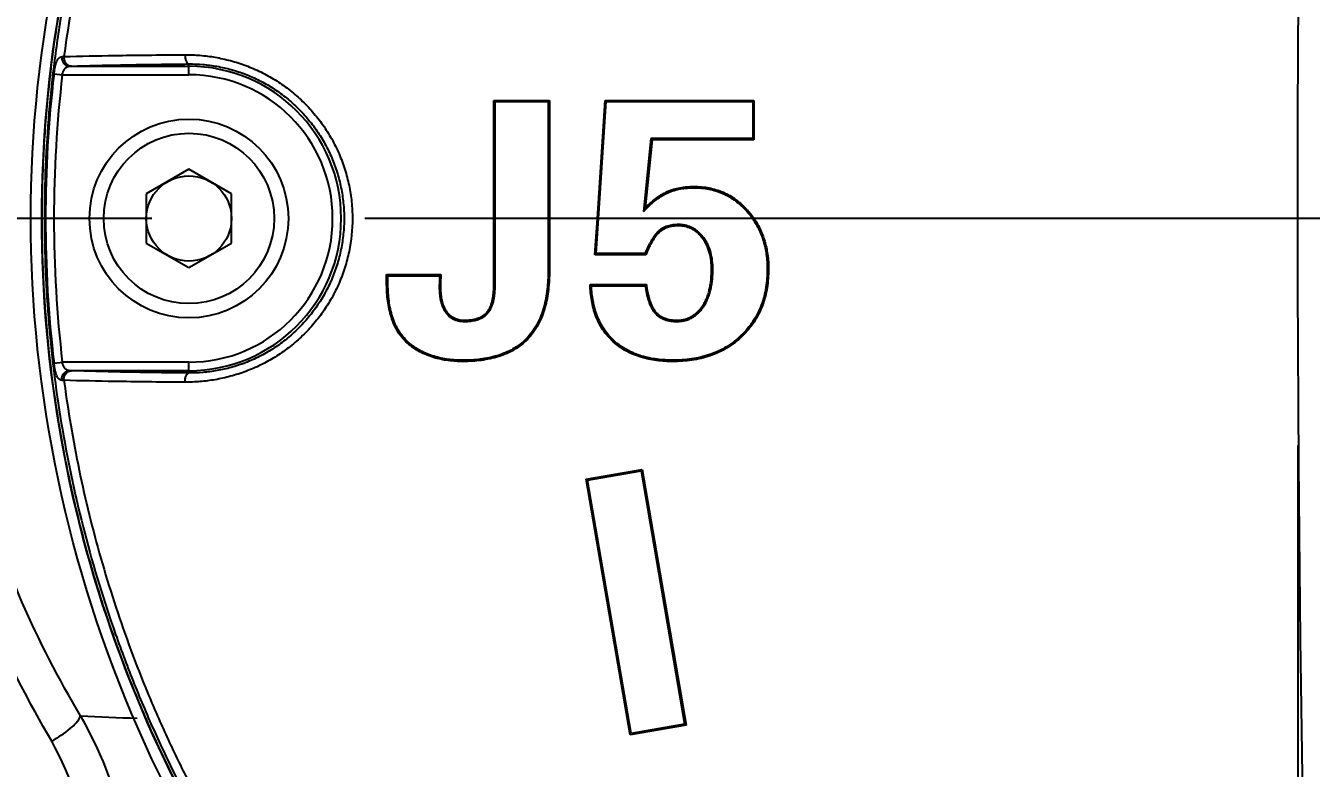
# Model space of a CAD drawing. Header units: millimetres. Extents: x 5828 to 6704, y 123 to 421.
# Drawn here: x 6496.742 to 6499.005, y 335.887 to 337.195 of the extents above; entities that cross this region are included whole.
import ezdxf

# ---------------------------------------------------------------- set-up
doc = ezdxf.new("R2010")
doc.units = ezdxf.units.MM
doc.linetypes.add('CENTER', pattern=[0.6, 0.375, -0.075, 0.075, -0.075])
for name, color, linetype in [('中心线', 7, 'Continuous'), ('外形图', 7, 'Continuous'), ('尺寸标注', 7, 'Continuous'), ('运动范围', 7, 'Continuous')]:
    doc.layers.add(name, color=color, linetype=linetype)
doc.styles.add('微软雅黑', font='msyh.ttc', dxfattribs={"height": 1.5})
doc.dimstyles.new('尺寸标注_1_20比例', dxfattribs={"dimtxt": 1.5, "dimasz": 1.25, "dimexe": 0.5, "dimexo": 0.4, "dimgap": 0.5, "dimtad": 1, "dimdec": 1, "dimlfac": 20, "dimdsep": 46, "dimtxsty": '微软雅黑', "dimcen": 0.09, "dimadec": 0, "dimazin": 0, "dimtp": 0.01, "dimtm": 0.01, "dimtfac": 1, "dimtdec": 1, "dimtofl": 0, "dimtmove": 0, "dimatfit": 3, "dimfxl": 1, "dimtolj": 1, "dimarcsym": 0})

# ---------------------------------------------------------------- blocks, each defined once
blk = doc.blocks.new('*D1139')
at = {"layer": 'Defpoints', "color": 0}
for p in [(6498.9812, 336.8553), (6559.0462, 312.8006), (6498.9812, 278.1994)]:
    blk.add_point(p, dxfattribs=at)
at = {"layer": '尺寸标注', "color": 0, "lineweight": -2}
for p, q in [((6498.9812, 336.4553), (6498.9812, 277.6994)), ((6559.0462, 312.4006), (6559.0462, 277.6994)), ((6557.7962, 278.1994), (6500.2312, 278.1994))]:
    blk.add_line(p, q, dxfattribs=at)
at = {"layer": '尺寸标注', "color": 0}
for points in [[(6500.2312, 278.4078), (6500.2312, 277.9911), (6498.9812, 278.1994)], [(6557.7962, 277.9911), (6557.7962, 278.4078), (6559.0462, 278.1994)]]:
    blk.add_solid(points, dxfattribs=at)
at = {"layer": '尺寸标注', "color": 0, "insert": (6529.0137, 279.471), "char_height": 1.5, "attachment_point": 5, "style": '微软雅黑'}
blk.add_mtext('\\A1;\\A1;{\\fAlibaba PuHuiTi 3.0 55 Regular|b0|i0|c134|p18;1201.2}', dxfattribs=at)
blk = doc.blocks.new('*D1144')
at = {"layer": 'Defpoints', "color": 0}
for p in [(6557.7962, 395.6702), (6487.6476, 286.2413), (6537.9972, 286.2413)]:
    blk.add_point(p, dxfattribs=at)
at = {"layer": '尺寸标注', "color": 0, "lineweight": -2}
for p, q in [((6557.3962, 395.6702), (6487.1476, 395.6702)), ((6487.6476, 394.4202), (6487.6476, 287.4913)), ((6537.5972, 286.2413), (6487.1476, 286.2413))]:
    blk.add_line(p, q, dxfattribs=at)
at = {"layer": '尺寸标注', "color": 0}
for points in [[(6487.856, 394.4202), (6487.4393, 394.4202), (6487.6476, 395.6702)], [(6487.4393, 287.4913), (6487.856, 287.4913), (6487.6476, 286.2413)]]:
    blk.add_solid(points, dxfattribs=at)
at = {"layer": '尺寸标注', "color": 0, "insert": (6486.376, 340.9558), "char_height": 1.5, "attachment_point": 5, "rotation": 90, "style": '微软雅黑'}
blk.add_mtext('\\A1;\\A1;{\\fAlibaba PuHuiTi 3.0 55 Regular|b0|i0|c134|p18;2188.6}', dxfattribs=at)

msp = doc.modelspace()

# ---------------------------------------------------------------- linework, layer by layer
at = {"layer": '中心线', "linetype": 'CENTER', "ltscale": 5}
msp.add_line((6505.2137, 336.8553), (6492.2369, 336.8553), dxfattribs=at)
at = {"layer": '外形图', "linetype": 'ByBlock'}
for p, q in [((6496.819, 337.1233), (6497.0291, 337.1233)), ((6497.0291, 337.1083), (6497.0291, 337.1273)), ((6496.7916, 337.11), (6496.8063, 337.1083)), ((6496.8063, 337.1083), (6497.0291, 337.1083)), ((6497.5658, 337.0632), (6497.568, 337.061)), ((6497.5658, 337.0632), (6497.6636, 337.0632)), ((6497.5658, 336.8553), (6497.5658, 337.0632)), ((6497.568, 337.061), (6497.6614, 337.061)), ((6497.568, 336.8553), (6497.568, 337.061)), ((6497.6636, 337.0632), (6497.6614, 337.061)), ((6497.6614, 337.061), (6497.6614, 336.8553)), ((6497.6636, 337.0632), (6497.6636, 336.8553)), ((6497.748, 336.8553), (6497.7616, 337.0632)), ((6497.7502, 336.8553), (6497.7637, 337.061)), ((6497.7616, 337.0632), (6497.7637, 337.061)), ((6497.7616, 337.0632), (6498.0236, 337.0632)), ((6497.7637, 337.061), (6498.0214, 337.061)), ((6498.0236, 337.0632), (6498.0214, 337.061)), ((6498.0214, 337.061), (6498.0214, 336.9958)), ((6498.0236, 337.0632), (6498.0236, 336.9936)), ((6497.8424, 336.9958), (6497.8293, 336.8675)), ((6497.8444, 336.9936), (6497.8321, 336.8736)), ((6497.8444, 336.9936), (6497.8424, 336.9958)), ((6498.0214, 336.9958), (6497.8424, 336.9958)), ((6498.0236, 336.9936), (6497.8444, 336.9936)), ((6498.0236, 336.9936), (6498.0214, 336.9958)), ((6497.0291, 336.9419), (6496.9541, 336.8986)), ((6497.1041, 336.8986), (6497.0291, 336.9419)), ((6496.9541, 336.8986), (6496.9541, 336.812)), ((6497.1041, 336.812), (6497.1041, 336.8986)), ((6497.871, 336.9025), (6497.8719, 336.9005)), ((6497.9183, 336.9115), (6497.9183, 336.9094)), ((6497.5658, 336.737), (6497.5658, 336.8553)), ((6497.568, 336.737), (6497.568, 336.8553)), ((6497.6614, 336.8553), (6497.6614, 336.7627)), ((6497.6636, 336.8553), (6497.6636, 336.7627)), ((6497.7438, 336.7915), (6497.748, 336.8553)), ((6497.7461, 336.7937), (6497.7502, 336.8553)), ((6498.0119, 336.8701), (6498.0103, 336.8686)), ((6497.856, 336.8301), (6497.8544, 336.8316)), ((6497.8907, 336.8423), (6497.8907, 336.8445)), ((6496.9541, 336.812), (6497.0291, 336.7687)), ((6497.0291, 336.7687), (6497.1041, 336.812)), ((6497.9326, 336.8212), (6497.9343, 336.8225)), ((6497.7438, 336.7915), (6497.7461, 336.7937)), ((6497.8334, 336.7915), (6497.7438, 336.7915)), ((6497.8319, 336.7937), (6497.7461, 336.7937)), ((6497.6636, 336.7627), (6497.6614, 336.7627)), ((6497.949, 336.7658), (6497.9512, 336.7658)), ((6498.0493, 336.7658), (6498.0471, 336.7658)), ((6497.3771, 336.7564), (6497.4727, 336.7564)), ((6497.3771, 336.7423), (6497.3771, 336.7564)), ((6497.3771, 336.7564), (6497.3793, 336.7542)), ((6497.3771, 336.7423), (6497.3793, 336.7423)), ((6497.3793, 336.7423), (6497.3793, 336.7542)), ((6497.3793, 336.7542), (6497.4704, 336.7542)), ((6497.4704, 336.7542), (6497.4699, 336.7405)), ((6497.4721, 336.7404), (6497.4699, 336.7405)), ((6497.4727, 336.7564), (6497.4704, 336.7542)), ((6497.4727, 336.7564), (6497.4721, 336.7404)), ((6497.7353, 336.7389), (6497.8343, 336.7389)), ((6497.5658, 336.737), (6497.568, 336.737)), ((6497.7376, 336.7367), (6497.8324, 336.7367)), ((6497.9323, 336.7001), (6497.9341, 336.6988)), ((6497.5144, 336.6762), (6497.5144, 336.674)), ((6497.5538, 336.6904), (6497.5554, 336.689)), ((6497.8503, 336.6912), (6497.8486, 336.6899)), ((6497.8882, 336.6762), (6497.8882, 336.674)), ((6498.0029, 336.648), (6498.0014, 336.6496)), ((6497.4138, 336.6358), (6497.4152, 336.6374)), ((6497.6248, 336.6423), (6497.6232, 336.6438)), ((6497.7761, 336.6383), (6497.7775, 336.6399)), ((6496.7916, 336.6005), (6496.8063, 336.6023)), ((6497.0291, 336.6023), (6496.8063, 336.6023)), ((6497.0291, 336.5833), (6497.0291, 336.6023)), ((6497.5119, 336.6035), (6497.5119, 336.6057)), ((6497.881, 336.6035), (6497.881, 336.6057)), ((6497.0291, 336.5873), (6496.819, 336.5873)), ((6497.7283, 336.3963), (6497.8269, 336.4132)), ((6497.7308, 336.3945), (6497.8251, 336.4107)), ((6497.8269, 336.4132), (6497.8251, 336.4107)), ((6497.8251, 336.4107), (6497.9015, 335.965)), ((6497.8269, 336.4132), (6497.9041, 335.9632)), ((6497.8055, 335.9463), (6497.7283, 336.3963)), ((6497.7283, 336.3963), (6497.7308, 336.3945)), ((6497.8073, 335.9488), (6497.7308, 336.3945)), ((6497.9041, 335.9632), (6497.8055, 335.9463)), ((6497.8055, 335.9463), (6497.8073, 335.9488)), ((6497.9015, 335.965), (6497.8073, 335.9488)), ((6497.9041, 335.9632), (6497.9015, 335.965))]:
    msp.add_line(p, q, dxfattribs=at)
for radius in [0.175, 0.15, 0.075]:
    msp.add_circle((6497.0291, 336.8553), radius, dxfattribs=at)
for centre, radius, start, end in [((6496.8218, 336.425), 0.7152, 91.0192, 91.3149), ((6496.8417, 336.5387), 0.5851, 91.9011, 92.225), ((6497.0291, 336.8553), 0.268, 270, 90), ((6498.9643, 336.855), 2.1876, 173.3062, 179.9929), ((6498.9652, 336.855), 2.1738, 173.3085, 179.9924), ((6497.0291, 336.8553), 0.253, 270, 90), ((6498.272, 336.668), 0.4855, 154.9422, 155.7417), ((6498.9644, 336.8555), 2.1877, 180.0072, 186.6936), ((6498.9653, 336.8556), 2.1739, 180.0077, 186.6913), ((6497.9061, 336.7744), 0.1405, 35.1442, 42.1227), ((6497.906, 336.7743), 0.1429, 34.5294, 42.1155), ((6498.5252, 337.2631), 0.8373, 214.0994, 214.2807), ((6498.1702, 337.1862), 0.6239, 225.8062, 226.0957), ((6498.3022, 336.3222), 0.6265, 138.3132, 138.5811), ((6496.8431, 337.2092), 0.6224, 267.7848, 268.0892), ((6496.8229, 337.3376), 0.7673, 268.6952, 268.9708), ((6496.9703, 337.9829), 2.0075, 266.2368, 269.0723)]:
    msp.add_arc(centre, radius, start, end, dxfattribs=at)
for points, knots in [([(6501.116, 334.513), (6500.8541, 334.5265), (6500.3304, 334.5553), (6499.6759, 334.5937), (6499.1526, 334.6304), (6498.7597, 334.6498), (6498.3703, 334.7181), (6497.8801, 334.9084), (6497.3409, 335.3031), (6496.9025, 335.9729), (6496.7248, 336.7539), (6496.8317, 337.5478), (6497.2089, 338.2549), (6497.809, 338.7837), (6498.4341, 339.0271), (6498.9573, 339.0704), (6499.3498, 339.0933), (6499.7424, 339.1203), (6500.1717, 339.1458), (6500.4702, 339.1628), (6500.6378, 339.172)], [0.2814625, 0.2814625, 0.2814625, 0.2814625, 0.3127361, 0.3440098, 0.3596457, 0.375288, 0.3909088, 0.4065401, 0.4376789, 0.4688356, 0.5000093, 0.531187, 0.5623615, 0.5935322, 0.6247079, 0.6403423, 0.655997, 0.6716257, 0.6872624, 0.7072791, 0.7072791, 0.7072791, 0.7072791]), ([(6500.6378, 339.1721), (6500.5723, 339.1684), (6500.4354, 339.1608), (6500.2271, 339.1488), (6500.0131, 339.1362), (6499.8348, 339.1253), (6499.6921, 339.1164), (6499.5852, 339.1097), (6499.4782, 339.1029), (6499.3712, 339.0959), (6499.2643, 339.0889), (6499.1751, 339.083), (6499.1038, 339.0782), (6499.0504, 339.0746), (6499.0058, 339.0715), (6498.9702, 339.069), (6498.9434, 339.0672), (6498.9167, 339.0654), (6498.8899, 339.0636), (6498.8632, 339.0618), (6498.8276, 339.0592), (6498.783, 339.0557), (6498.7386, 339.0513), (6498.7031, 339.0472), (6498.6677, 339.0425), (6498.6235, 339.0358), (6498.5707, 339.0265), (6498.5007, 339.0124), (6498.4137, 338.9917), (6498.3108, 338.9618), (6498.2094, 338.9269), (6498.1098, 338.8871), (6498.0123, 338.8425), (6497.917, 338.7933), (6497.8243, 338.7395), (6497.7342, 338.6813), (6497.6471, 338.6187), (6497.5631, 338.552), (6497.4825, 338.4813), (6497.4054, 338.4068), (6497.332, 338.3287), (6497.2625, 338.247), (6497.197, 338.1621), (6497.1357, 338.0742), (6497.0787, 337.9833), (6497.0262, 337.8898), (6496.9783, 337.7939), (6496.9352, 337.6957), (6496.8968, 337.5955), (6496.8635, 337.4936), (6496.835, 337.3903), (6496.8038, 337.2508), (6496.7827, 337.1092), (6496.772, 336.9666), (6496.7682, 336.8237), (6496.7766, 336.645), (6496.8023, 336.468), (6496.833, 336.3284), (6496.8611, 336.2249), (6496.8941, 336.1228), (6496.932, 336.0226), (6496.9748, 335.9242), (6497.0223, 335.8281), (6497.0745, 335.7344), (6497.1311, 335.6433), (6497.1921, 335.5551), (6497.2572, 335.47), (6497.3265, 335.3881), (6497.3996, 335.3096), (6497.4764, 335.2348), (6497.5568, 335.1639), (6497.6405, 335.0969), (6497.7274, 335.034), (6497.8172, 334.9754), (6497.9097, 334.9213), (6498.0048, 334.8717), (6498.1022, 334.8267), (6498.2016, 334.7866), (6498.3028, 334.7513), (6498.4057, 334.721), (6498.5099, 334.6957), (6498.6152, 334.6755), (6498.7037, 334.6628), (6498.7748, 334.6556), (6498.8193, 334.6519), (6498.8549, 334.6493), (6498.8816, 334.6475), (6498.9084, 334.6457), (6498.944, 334.6433), (6498.9886, 334.6402), (6499.0421, 334.6366), (6499.0955, 334.6329), (6499.1668, 334.6281), (6499.256, 334.6222), (6499.3629, 334.6152), (6499.4699, 334.6082), (6499.5769, 334.6014), (6499.6838, 334.5946), (6499.8265, 334.5857), (6500.0048, 334.5749), (6500.2188, 334.5622), (6500.4328, 334.5499), (6500.6469, 334.5379), (6500.861, 334.5263), (6501.0173, 334.5181), (6501.1024, 334.5137), (6501.116, 334.513)], [0.3131395, 0.3131395, 0.3131395, 0.3131395, 0.3203178, 0.3281304, 0.335943, 0.3437556, 0.347662, 0.3515683, 0.3554746, 0.3593809, 0.3632872, 0.3671935, 0.3691467, 0.3710998, 0.373053, 0.3740296, 0.3750062, 0.3759827, 0.3769593, 0.3779359, 0.3789125, 0.3808656, 0.3828188, 0.3837953, 0.3847719, 0.3867251, 0.3886782, 0.3906314, 0.3945374, 0.3984434, 0.4023495, 0.4062556, 0.4101617, 0.4140679, 0.4179741, 0.4218803, 0.4257865, 0.4296926, 0.4335988, 0.437505, 0.4414112, 0.4453173, 0.4492235, 0.4531297, 0.4570359, 0.4609421, 0.4648482, 0.4687544, 0.4726606, 0.4765668, 0.4804729, 0.4843791, 0.4921892, 0.4960954, 0.5000015, 0.5078116, 0.5156216, 0.5195278, 0.523434, 0.5273402, 0.5312463, 0.5351525, 0.5390587, 0.5429649, 0.546871, 0.5507772, 0.5546834, 0.5585896, 0.5624958, 0.5664019, 0.5703081, 0.5742143, 0.5781205, 0.5820266, 0.5859328, 0.589839, 0.5937451, 0.5976512, 0.6015573, 0.6054633, 0.6093693, 0.6132753, 0.6171812, 0.6191344, 0.6210875, 0.6220641, 0.6230407, 0.6240173, 0.6249939, 0.626947, 0.6289002, 0.6308533, 0.6328065, 0.6367128, 0.6406191, 0.6445254, 0.6484317, 0.6523381, 0.6562444, 0.664057, 0.6718696, 0.6796823, 0.6874949, 0.6953075, 0.7031201, 0.7046145, 0.7046145, 0.7046145, 0.7046145]), ([(6496.7507, 336.8553), (6496.7507, 337.1615), (6496.8807, 337.7816), (6497.4316, 338.5476), (6498.1124, 338.9497), (6498.7137, 339.0822), (6499.02, 339.0917), (6499.1716, 339.0996)], [0, 0, 0, 0, 0.250163, 0.50027, 0.750286, 0.875949, 1, 1, 1, 1]), ([(6497.3275, 338.2933), (6497.3101, 338.273), (6497.2761, 338.2318), (6497.2272, 338.1683), (6497.1805, 338.1031), (6497.1215, 338.0141), (6497.0672, 337.922), (6497.018, 337.8271), (6496.9837, 337.7547), (6496.952, 337.681), (6496.9135, 337.5814), (6496.8722, 337.4543), (6496.8403, 337.3245), (6496.8206, 337.2195), (6496.8126, 337.1666), (6496.8091, 337.1402)], [0, 0, 0, 0, 0.062503, 0.125007, 0.187511, 0.250015, 0.375003, 0.437507, 0.500011, 0.562515, 0.625019, 0.750005, 0.874992, 0.937496, 1, 1, 1, 1]), ([(6497.2619, 338.2374), (6497.2228, 338.1888), (6497.1673, 338.1135), (6497.0998, 338.0087), (6497.0527, 337.928), (6497.009, 337.8455), (6496.9688, 337.7613), (6496.9323, 337.6754), (6496.8885, 337.5589), (6496.8431, 337.4099), (6496.8104, 337.2576), (6496.792, 337.1345), (6496.7788, 337.0108), (6496.7748, 336.9175), (6496.7748, 336.8553)], [0, 0, 0, 0, 0.125213, 0.187763, 0.250267, 0.312745, 0.375218, 0.437704, 0.500206, 0.62519, 0.750155, 0.812633, 0.875097, 1, 1, 1, 1]), ([(6496.5313, 336.8553), (6496.5314, 337.0186), (6496.5765, 337.3416), (6496.7073, 337.6393), (6496.7875, 337.7752)], [0, 0, 0, 0, 0.508583, 1, 1, 1, 1]), ([(6496.5935, 336.8553), (6496.5938, 337.0108), (6496.6374, 337.318), (6496.7612, 337.6019), (6496.8385, 337.7308)], [0, 0, 0, 0, 0.508492, 1, 1, 1, 1]), ([(6496.7916, 337.11), (6496.7918, 337.1121), (6496.7924, 337.1162), (6496.7935, 337.1221), (6496.7948, 337.1274), (6496.7962, 337.1312), (6496.7974, 337.1339), (6496.7984, 337.1355), (6496.7994, 337.1369), (6496.8005, 337.138), (6496.8016, 337.1389), (6496.8028, 337.1396), (6496.8041, 337.14), (6496.805, 337.1401), (6496.8054, 337.1401)], [0, 0, 0, 0, 0.180971, 0.35273, 0.507837, 0.642037, 0.700901, 0.754425, 0.80297, 0.84718, 0.887886, 0.92613, 0.963104, 1, 1, 1, 1]), ([(6496.8054, 337.1401), (6496.8052, 337.138), (6496.8056, 337.1338), (6496.808, 337.129), (6496.8108, 337.1262), (6496.8133, 337.1245), (6496.8161, 337.1235), (6496.818, 337.1233), (6496.819, 337.1233)], [0, 0, 0, 0, 0.259061, 0.513596, 0.638237, 0.760531, 0.880866, 1, 1, 1, 1]), ([(6496.8063, 337.1083), (6496.8065, 337.1094), (6496.8069, 337.111), (6496.8077, 337.113), (6496.8084, 337.1149), (6496.8095, 337.1171), (6496.811, 337.1194), (6496.8127, 337.1211), (6496.8147, 337.1224), (6496.8168, 337.1231), (6496.8183, 337.1233), (6496.819, 337.1233)], [0, 0, 0, 0, 0.156481, 0.232723, 0.306725, 0.446088, 0.572589, 0.687216, 0.793528, 0.896378, 1, 1, 1, 1]), ([(6496.8091, 337.1402), (6496.809, 337.1391), (6496.809, 337.137), (6496.8096, 337.1339), (6496.8107, 337.131), (6496.8123, 337.1284), (6496.8144, 337.1263), (6496.8168, 337.1247), (6496.8195, 337.1236), (6496.8214, 337.1234), (6496.8223, 337.1234)], [0, 0, 0, 0, 0.131527, 0.262682, 0.392297, 0.519435, 0.643548, 0.764592, 0.883075, 1, 1, 1, 1]), ([(6496.8091, 337.1402), (6496.8387, 337.1411), (6496.8875, 337.1422), (6496.9585, 337.1431), (6497, 337.1434), (6497.0222, 337.1435)], [0, 0, 0, 0, 0.416306, 0.687414, 1, 1, 1, 1]), ([(6496.8223, 337.1234), (6496.851, 337.1244), (6496.8984, 337.1255), (6496.9673, 337.1266), (6497.0076, 337.1271), (6497.0291, 337.1273)], [0, 0, 0, 0, 0.416177, 0.6872, 1, 1, 1, 1]), ([(6497.0222, 337.1435), (6497.031, 337.1436), (6497.0488, 337.1429), (6497.0756, 337.1395), (6497.1026, 337.1335), (6497.1295, 337.1249), (6497.1557, 337.1136), (6497.1809, 337.0997), (6497.2048, 337.0832), (6497.227, 337.0643), (6497.2472, 337.0433), (6497.2652, 337.0203), (6497.2808, 336.9955), (6497.2938, 336.9693), (6497.304, 336.9418), (6497.3114, 336.9135), (6497.3159, 336.8845), (6497.3169, 336.865), (6497.3169, 336.8553)], [0, 0, 0, 0, 0.057439, 0.116465, 0.17684, 0.238293, 0.300556, 0.363391, 0.426605, 0.490059, 0.553657, 0.617342, 0.681076, 0.744839, 0.808619, 0.872408, 0.936203, 1, 1, 1, 1]), ([(6497.0222, 337.1435), (6497.0222, 337.1425), (6497.0222, 337.1405), (6497.0225, 337.1375), (6497.0231, 337.1347), (6497.024, 337.1323), (6497.025, 337.1302), (6497.0262, 337.1286), (6497.0274, 337.1277), (6497.0284, 337.1274), (6497.0289, 337.1273), (6497.0291, 337.1273)], [0, 0, 0, 0, 0.161664, 0.320323, 0.470881, 0.608841, 0.730794, 0.835079, 0.922854, 0.962256, 1, 1, 1, 1]), ([(6497.0291, 337.1273), (6497.0373, 337.1274), (6497.0538, 337.1268), (6497.0787, 337.1235), (6497.1039, 337.1178), (6497.1288, 337.1096), (6497.1532, 337.0987), (6497.1766, 337.0854), (6497.1988, 337.0697), (6497.2193, 337.0518), (6497.238, 337.0318), (6497.2546, 337.0101), (6497.269, 336.9868), (6497.281, 336.9621), (6497.2904, 336.9364), (6497.2972, 336.9098), (6497.3013, 336.8827), (6497.3023, 336.8644), (6497.3023, 336.8553)], [0, 0, 0, 0, 0.05695, 0.115637, 0.175808, 0.237169, 0.299422, 0.362301, 0.42559, 0.489138, 0.552842, 0.616637, 0.680486, 0.744366, 0.808263, 0.872171, 0.936084, 1, 1, 1, 1]), ([(6497.8293, 336.8675), (6497.8354, 336.8741), (6497.8484, 336.8867), (6497.8637, 336.8968), (6497.8719, 336.9005)], [0, 0, 0, 0, 0.500389, 1, 1, 1, 1]), ([(6497.8321, 336.8736), (6497.835, 336.8766), (6497.8409, 336.8823), (6497.8503, 336.8901), (6497.8602, 336.897), (6497.8673, 336.9008), (6497.871, 336.9025)], [0, 0, 0, 0, 0.25405, 0.50395, 0.752102, 1, 1, 1, 1]), ([(6497.871, 336.9025), (6497.8746, 336.9042), (6497.8821, 336.907), (6497.8939, 336.9097), (6497.906, 336.9113), (6497.9142, 336.9115), (6497.9183, 336.9115)], [0, 0, 0, 0, 0.246704, 0.49396, 0.744005, 1, 1, 1, 1]), ([(6497.8719, 336.9005), (6497.8755, 336.9022), (6497.883, 336.9049), (6497.8946, 336.9076), (6497.9064, 336.9091), (6497.9144, 336.9094), (6497.9183, 336.9094)], [0, 0, 0, 0, 0.249934, 0.499921, 0.749946, 1, 1, 1, 1]), ([(6497.9183, 336.9115), (6497.9271, 336.9115), (6497.9403, 336.9104), (6497.9573, 336.9062), (6497.9695, 336.9016), (6497.9812, 336.8957), (6497.996, 336.8859), (6498.0059, 336.8768), (6498.0119, 336.8701)], [0, 0, 0, 0, 0.250545, 0.373486, 0.496752, 0.620367, 0.744424, 1, 1, 1, 1]), ([(6497.9183, 336.9094), (6497.927, 336.9094), (6497.94, 336.9082), (6497.9568, 336.904), (6497.969, 336.8995), (6497.9805, 336.8935), (6497.9949, 336.8839), (6498.0045, 336.875), (6498.0103, 336.8686)], [0, 0, 0, 0, 0.249872, 0.374941, 0.500006, 0.62507, 0.750139, 1, 1, 1, 1]), ([(6496.7875, 335.9353), (6496.7073, 336.0713), (6496.5765, 336.3689), (6496.5314, 336.6919), (6496.5313, 336.8553)], [0, 0, 0, 0, 0.491417, 1, 1, 1, 1]), ([(6496.8385, 335.9798), (6496.7612, 336.1087), (6496.6374, 336.3925), (6496.5938, 336.6998), (6496.5935, 336.8553)], [0, 0, 0, 0, 0.491508, 1, 1, 1, 1]), ([(6499.1716, 334.6109), (6499.02, 334.6189), (6498.7137, 334.6284), (6498.1124, 334.7608), (6497.4317, 335.1629), (6496.8807, 335.9289), (6496.7507, 336.549), (6496.7507, 336.8553)], [0, 0, 0, 0, 0.124038, 0.249693, 0.499705, 0.749819, 1, 1, 1, 1]), ([(6496.7748, 336.8553), (6496.7748, 336.7931), (6496.7801, 336.6687), (6496.8038, 336.4834), (6496.8431, 336.3007), (6496.8885, 336.1517), (6496.9323, 336.0352), (6496.9688, 335.9493), (6497.009, 335.865), (6497.0527, 335.7825), (6497.0998, 335.7019), (6497.1673, 335.5971), (6497.2228, 335.5217), (6497.2619, 335.4732)], [0, 0, 0, 0, 0.124906, 0.249824, 0.374792, 0.499779, 0.562283, 0.624771, 0.687246, 0.749725, 0.812232, 0.874783, 1, 1, 1, 1]), ([(6497.3169, 336.8553), (6497.3169, 336.8358), (6497.3139, 336.8065), (6497.304, 336.7687), (6497.2938, 336.7413), (6497.2808, 336.715), (6497.2652, 336.6903), (6497.2472, 336.6672), (6497.227, 336.6462), (6497.2048, 336.6273), (6497.1809, 336.6109), (6497.1557, 336.597), (6497.1295, 336.5857), (6497.1026, 336.577), (6497.0756, 336.5711), (6497.0488, 336.5676), (6497.031, 336.567), (6497.0222, 336.567)], [0, 0, 0, 0, 0.127448, 0.191248, 0.255039, 0.318813, 0.382557, 0.446252, 0.509861, 0.573325, 0.63655, 0.699395, 0.761669, 0.823132, 0.883516, 0.942552, 1, 1, 1, 1]), ([(6497.3023, 336.8553), (6497.3023, 336.8461), (6497.3013, 336.8279), (6497.2972, 336.8008), (6497.2904, 336.7742), (6497.281, 336.7484), (6497.269, 336.7238), (6497.2546, 336.7005), (6497.238, 336.6787), (6497.2193, 336.6588), (6497.1988, 336.6409), (6497.1766, 336.6251), (6497.1532, 336.6118), (6497.1288, 336.601), (6497.1039, 336.5927), (6497.0787, 336.587), (6497.0538, 336.5838), (6497.0373, 336.5832), (6497.0291, 336.5833)], [0, 0, 0, 0, 0.063916, 0.127829, 0.191737, 0.255634, 0.319514, 0.383363, 0.447158, 0.510862, 0.574409, 0.637699, 0.700577, 0.762831, 0.824192, 0.884363, 0.94305, 1, 1, 1, 1]), ([(6498.0237, 336.8553), (6498.0236, 336.8552), (6498.0234, 336.8551), (6498.0232, 336.8549), (6498.023, 336.8548), (6498.0228, 336.8546), (6498.0227, 336.8545), (6498.0226, 336.8544), (6498.0225, 336.8543), (6498.0223, 336.8543), (6498.0222, 336.8543), (6498.022, 336.8544), (6498.0217, 336.8546), (6498.0214, 336.8549), (6498.0211, 336.8552), (6498.021, 336.8553)], [0, 0, 0, 0, 0.082146, 0.164325, 0.246097, 0.328034, 0.37186, 0.414982, 0.455821, 0.506458, 0.542202, 0.586134, 0.697554, 0.837136, 1, 1, 1, 1]), ([(6498.021, 336.8553), (6498.0233, 336.852), (6498.0275, 336.8454), (6498.033, 336.8349), (6498.0376, 336.824), (6498.0412, 336.8127), (6498.044, 336.8012), (6498.0465, 336.7856), (6498.0471, 336.7737), (6498.0471, 336.7658)], [0, 0, 0, 0, 0.125009, 0.250016, 0.375026, 0.500038, 0.625054, 0.750073, 1, 1, 1, 1]), ([(6498.0237, 336.8553), (6498.0259, 336.852), (6498.0301, 336.8453), (6498.0355, 336.8348), (6498.0399, 336.8239), (6498.0435, 336.8126), (6498.0462, 336.8011), (6498.0487, 336.7855), (6498.0493, 336.7737), (6498.0493, 336.7658)], [0, 0, 0, 0, 0.125008, 0.250015, 0.375025, 0.500037, 0.625053, 0.750071, 1, 1, 1, 1]), ([(6497.8544, 336.8316), (6497.8518, 336.829), (6497.8483, 336.8247), (6497.8442, 336.8186), (6497.8413, 336.8138), (6497.8387, 336.8089), (6497.8355, 336.8022), (6497.8333, 336.7971), (6497.8319, 336.7937)], [0, 0, 0, 0, 0.24984, 0.374869, 0.499902, 0.624934, 0.749964, 1, 1, 1, 1]), ([(6497.856, 336.8301), (6497.8509, 336.825), (6497.8446, 336.8157), (6497.8379, 336.8024), (6497.8348, 336.7952), (6497.8334, 336.7915)], [0, 0, 0, 0, 0.481724, 0.735292, 1, 1, 1, 1]), ([(6497.8907, 336.8445), (6497.8875, 336.8445), (6497.8808, 336.8441), (6497.8727, 336.8424), (6497.8666, 336.84), (6497.8622, 336.8378), (6497.8581, 336.835), (6497.8556, 336.8328), (6497.8544, 336.8316)], [0, 0, 0, 0, 0.249996, 0.499865, 0.624909, 0.749945, 0.87497, 1, 1, 1, 1]), ([(6497.8907, 336.8423), (6497.8873, 336.8423), (6497.8807, 336.8419), (6497.8727, 336.8401), (6497.867, 336.8378), (6497.863, 336.8357), (6497.8593, 336.8331), (6497.857, 336.8311), (6497.856, 336.8301)], [0, 0, 0, 0, 0.271831, 0.523127, 0.643756, 0.762495, 0.880788, 1, 1, 1, 1]), ([(6497.9343, 336.8225), (6497.933, 336.8242), (6497.9303, 336.8274), (6497.9257, 336.8318), (6497.9207, 336.8357), (6497.9152, 336.8389), (6497.9094, 336.8414), (6497.9033, 336.8432), (6497.8971, 336.8443), (6497.8929, 336.8445), (6497.8907, 336.8445)], [0, 0, 0, 0, 0.125026, 0.250039, 0.375041, 0.500031, 0.625017, 0.750006, 0.874999, 1, 1, 1, 1]), ([(6497.9326, 336.8212), (6497.9313, 336.8228), (6497.9286, 336.826), (6497.9242, 336.8302), (6497.9194, 336.8338), (6497.9144, 336.8369), (6497.9089, 336.8393), (6497.9032, 336.841), (6497.8971, 336.8421), (6497.8929, 336.8423), (6497.8907, 336.8423)], [0, 0, 0, 0, 0.129712, 0.254562, 0.376684, 0.497548, 0.618635, 0.741639, 0.868289, 1, 1, 1, 1]), ([(6497.949, 336.7658), (6497.949, 336.7707), (6497.9485, 336.7805), (6497.9458, 336.795), (6497.9416, 336.8066), (6497.9369, 336.8152), (6497.9341, 336.8192), (6497.9326, 336.8212)], [0, 0, 0, 0, 0.250056, 0.500025, 0.749895, 0.874947, 1, 1, 1, 1]), ([(6497.9512, 336.7658), (6497.9512, 336.7708), (6497.9507, 336.7809), (6497.9479, 336.7957), (6497.9435, 336.8076), (6497.9387, 336.8164), (6497.9358, 336.8205), (6497.9343, 336.8225)], [0, 0, 0, 0, 0.250054, 0.500023, 0.749893, 0.874947, 1, 1, 1, 1]), ([(6497.6614, 336.7627), (6497.6614, 336.752), (6497.6606, 336.736), (6497.6575, 336.7149), (6497.654, 336.6992), (6497.649, 336.684), (6497.6424, 336.6694), (6497.6339, 336.6558), (6497.627, 336.6476), (6497.6232, 336.6438)], [0, 0, 0, 0, 0.249986, 0.375022, 0.50005, 0.625065, 0.750064, 0.875041, 1, 1, 1, 1]), ([(6497.6636, 336.7627), (6497.6636, 336.7519), (6497.6628, 336.7356), (6497.6596, 336.7142), (6497.656, 336.6984), (6497.651, 336.683), (6497.6442, 336.6682), (6497.6356, 336.6544), (6497.6286, 336.6461), (6497.6248, 336.6423)], [0, 0, 0, 0, 0.249985, 0.375022, 0.50005, 0.625064, 0.750063, 0.87504, 1, 1, 1, 1]), ([(6497.9323, 336.7001), (6497.934, 336.7024), (6497.937, 336.7074), (6497.9406, 336.7152), (6497.9435, 336.7233), (6497.9457, 336.7316), (6497.9473, 336.7401), (6497.9487, 336.7515), (6497.949, 336.7601), (6497.949, 336.7658)], [0, 0, 0, 0, 0.124983, 0.249974, 0.374977, 0.499988, 0.625005, 0.750023, 1, 1, 1, 1]), ([(6497.9341, 336.6988), (6497.9358, 336.7012), (6497.9388, 336.7062), (6497.9426, 336.7142), (6497.9455, 336.7225), (6497.9478, 336.731), (6497.9494, 336.7396), (6497.9509, 336.7512), (6497.9512, 336.76), (6497.9512, 336.7658)], [0, 0, 0, 0, 0.124985, 0.249976, 0.374979, 0.499989, 0.625006, 0.750024, 1, 1, 1, 1]), ([(6498.0471, 336.7658), (6498.0471, 336.7605), (6498.0468, 336.7498), (6498.0449, 336.7338), (6498.0416, 336.718), (6498.0367, 336.7027), (6498.0303, 336.688), (6498.0222, 336.6741), (6498.0126, 336.6611), (6498.0053, 336.6533), (6498.0014, 336.6496)], [0, 0, 0, 0, 0.125017, 0.250028, 0.375033, 0.50003, 0.625023, 0.750014, 0.875004, 1, 1, 1, 1]), ([(6498.0493, 336.7658), (6498.0493, 336.7604), (6498.0489, 336.7495), (6498.047, 336.7334), (6498.0437, 336.7174), (6498.0388, 336.7018), (6498.0322, 336.6869), (6498.024, 336.6728), (6498.0142, 336.6597), (6498.0068, 336.6518), (6498.0029, 336.648)], [0, 0, 0, 0, 0.125017, 0.250028, 0.375033, 0.50003, 0.625022, 0.750014, 0.875004, 1, 1, 1, 1]), ([(6497.4138, 336.6358), (6497.4102, 336.639), (6497.4035, 336.646), (6497.3952, 336.658), (6497.3888, 336.6711), (6497.3841, 336.6848), (6497.3807, 336.699), (6497.3778, 336.7181), (6497.3771, 336.7327), (6497.3771, 336.7423)], [0, 0, 0, 0, 0.124956, 0.249928, 0.374924, 0.49994, 0.624971, 0.750011, 1, 1, 1, 1]), ([(6497.4152, 336.6374), (6497.4117, 336.6406), (6497.4051, 336.6475), (6497.397, 336.6593), (6497.3907, 336.6722), (6497.3861, 336.6857), (6497.3828, 336.6997), (6497.38, 336.7185), (6497.3793, 336.7328), (6497.3793, 336.7423)], [0, 0, 0, 0, 0.124955, 0.249927, 0.374923, 0.499939, 0.62497, 0.75001, 1, 1, 1, 1]), ([(6497.4699, 336.7405), (6497.4698, 336.7367), (6497.4697, 336.7291), (6497.4705, 336.7196), (6497.4718, 336.7121), (6497.4735, 336.7048), (6497.4762, 336.6976), (6497.4801, 336.691), (6497.4836, 336.6865), (6497.4877, 336.6825), (6497.4924, 336.6793), (6497.4976, 336.6768), (6497.503, 336.6751), (6497.5087, 336.6742), (6497.5125, 336.674), (6497.5144, 336.674)], [0, 0, 0, 0, 0.125026, 0.250037, 0.312563, 0.375088, 0.499982, 0.562493, 0.624994, 0.687487, 0.749976, 0.812468, 0.87497, 0.937481, 1, 1, 1, 1]), ([(6497.4721, 336.7404), (6497.4719, 336.7368), (6497.4719, 336.7295), (6497.4726, 336.7204), (6497.4738, 336.7131), (6497.4755, 336.706), (6497.4779, 336.6991), (6497.4816, 336.6927), (6497.4849, 336.6883), (6497.4888, 336.6845), (6497.4933, 336.6813), (6497.4982, 336.6789), (6497.5035, 336.6773), (6497.5089, 336.6764), (6497.5126, 336.6762), (6497.5144, 336.6762)], [0, 0, 0, 0, 0.125027, 0.25004, 0.312565, 0.37509, 0.499991, 0.562503, 0.625003, 0.687494, 0.749981, 0.812471, 0.874971, 0.937481, 1, 1, 1, 1]), ([(6497.7761, 336.6383), (6497.7726, 336.6414), (6497.7661, 336.648), (6497.7577, 336.659), (6497.7508, 336.6709), (6497.7452, 336.6835), (6497.7409, 336.6968), (6497.7369, 336.7152), (6497.7356, 336.7294), (6497.7353, 336.7389)], [0, 0, 0, 0, 0.125147, 0.247809, 0.370227, 0.494064, 0.619132, 0.744684, 1, 1, 1, 1]), ([(6497.8343, 336.7389), (6497.8349, 336.7345), (6497.8358, 336.7279), (6497.8377, 336.7194), (6497.8394, 336.7132), (6497.8414, 336.7072), (6497.8438, 336.7015), (6497.8467, 336.6961), (6497.8491, 336.6928), (6497.8503, 336.6912)], [0, 0, 0, 0, 0.261848, 0.389741, 0.515999, 0.640132, 0.761837, 0.881414, 1, 1, 1, 1]), ([(6497.5538, 336.6904), (6497.555, 336.6918), (6497.5573, 336.695), (6497.5599, 336.7002), (6497.5619, 336.7057), (6497.5634, 336.7115), (6497.5645, 336.7176), (6497.5653, 336.7239), (6497.5657, 336.7304), (6497.5658, 336.7348), (6497.5658, 336.737)], [0, 0, 0, 0, 0.117342, 0.235189, 0.354869, 0.476968, 0.602125, 0.730694, 0.863133, 1, 1, 1, 1]), ([(6497.5554, 336.689), (6497.5608, 336.6953), (6497.5647, 336.7057), (6497.5668, 336.7181), (6497.5675, 336.7244), (6497.5679, 336.7307), (6497.568, 336.7349), (6497.568, 336.737)], [0, 0, 0, 0, 0.497538, 0.623149, 0.748765, 0.874384, 1, 1, 1, 1]), ([(6497.7775, 336.6399), (6497.7742, 336.6429), (6497.7679, 336.6493), (6497.7597, 336.66), (6497.7529, 336.6717), (6497.7474, 336.684), (6497.7432, 336.6968), (6497.7393, 336.7143), (6497.7379, 336.7277), (6497.7376, 336.7367)], [0, 0, 0, 0, 0.125004, 0.250006, 0.375011, 0.500023, 0.625045, 0.750077, 1, 1, 1, 1]), ([(6497.8324, 336.7367), (6497.8329, 336.7325), (6497.8339, 336.7263), (6497.8357, 336.7182), (6497.8374, 336.7121), (6497.8394, 336.7062), (6497.8419, 336.7004), (6497.8449, 336.6949), (6497.8473, 336.6915), (6497.8486, 336.6899)], [0, 0, 0, 0, 0.249988, 0.375002, 0.500018, 0.625028, 0.750038, 0.875028, 1, 1, 1, 1]), ([(6497.8882, 336.6762), (6497.8904, 336.6762), (6497.8948, 336.6764), (6497.9012, 336.6775), (6497.9075, 336.6795), (6497.9134, 336.6823), (6497.9189, 336.6858), (6497.9256, 336.6915), (6497.9298, 336.6965), (6497.9323, 336.7001)], [0, 0, 0, 0, 0.125049, 0.250087, 0.375115, 0.500135, 0.625163, 0.750206, 1, 1, 1, 1]), ([(6497.8882, 336.674), (6497.8905, 336.674), (6497.895, 336.6742), (6497.9018, 336.6754), (6497.9083, 336.6774), (6497.9145, 336.6803), (6497.9202, 336.684), (6497.9271, 336.6899), (6497.9315, 336.6951), (6497.9341, 336.6988)], [0, 0, 0, 0, 0.125049, 0.250088, 0.375117, 0.500139, 0.625167, 0.75021, 1, 1, 1, 1]), ([(6497.5144, 336.6762), (6497.5164, 336.6762), (6497.5202, 336.6763), (6497.5259, 336.6768), (6497.5313, 336.6778), (6497.5365, 336.6792), (6497.5414, 336.681), (6497.546, 336.6835), (6497.5502, 336.6866), (6497.5527, 336.6891), (6497.5538, 336.6904)], [0, 0, 0, 0, 0.137121, 0.267629, 0.394535, 0.518363, 0.639452, 0.759001, 0.878724, 1, 1, 1, 1]), ([(6497.5144, 336.674), (6497.5163, 336.674), (6497.52, 336.6741), (6497.5256, 336.6746), (6497.5312, 336.6755), (6497.5367, 336.6769), (6497.542, 336.6789), (6497.547, 336.6815), (6497.5516, 336.6849), (6497.5542, 336.6875), (6497.5554, 336.689)], [0, 0, 0, 0, 0.125034, 0.250069, 0.375097, 0.500113, 0.625113, 0.750091, 0.875049, 1, 1, 1, 1]), ([(6497.8486, 336.6899), (6497.8498, 336.6884), (6497.8523, 336.6857), (6497.8566, 336.6823), (6497.8614, 336.6794), (6497.8665, 336.6773), (6497.8718, 336.6757), (6497.8772, 336.6747), (6497.8827, 336.6741), (6497.8864, 336.674), (6497.8882, 336.674)], [0, 0, 0, 0, 0.124975, 0.249944, 0.374921, 0.499913, 0.62492, 0.74994, 0.87497, 1, 1, 1, 1]), ([(6497.8503, 336.6912), (6497.8514, 336.6899), (6497.8539, 336.6873), (6497.8579, 336.684), (6497.8624, 336.6814), (6497.8671, 336.6794), (6497.8721, 336.6779), (6497.8773, 336.6769), (6497.8827, 336.6763), (6497.8864, 336.6762), (6497.8882, 336.6762)], [0, 0, 0, 0, 0.126234, 0.249271, 0.370252, 0.491129, 0.613506, 0.738181, 0.866032, 1, 1, 1, 1]), ([(6498.0014, 336.6496), (6497.9975, 336.6458), (6497.9892, 336.6386), (6497.9756, 336.6292), (6497.9611, 336.6215), (6497.9458, 336.6154), (6497.93, 336.6108), (6497.9085, 336.6067), (6497.892, 336.6057), (6497.881, 336.6057)], [0, 0, 0, 0, 0.12501, 0.250018, 0.375026, 0.50004, 0.625062, 0.750092, 1, 1, 1, 1]), ([(6498.0029, 336.648), (6497.999, 336.6441), (6497.9906, 336.6368), (6497.9768, 336.6274), (6497.9621, 336.6195), (6497.9466, 336.6133), (6497.9306, 336.6087), (6497.9088, 336.6046), (6497.8921, 336.6035), (6497.881, 336.6035)], [0, 0, 0, 0, 0.125011, 0.250018, 0.375027, 0.500041, 0.625063, 0.750093, 1, 1, 1, 1]), ([(6497.5119, 336.6035), (6497.5075, 336.6035), (6497.4987, 336.6037), (6497.4855, 336.605), (6497.4725, 336.6071), (6497.4597, 336.6103), (6497.4472, 336.6148), (6497.4353, 336.6204), (6497.424, 336.6274), (6497.4171, 336.6329), (6497.4138, 336.6358)], [0, 0, 0, 0, 0.125015, 0.250029, 0.375039, 0.500042, 0.625036, 0.750025, 0.875013, 1, 1, 1, 1]), ([(6497.5119, 336.6057), (6497.5075, 336.6057), (6497.4989, 336.6059), (6497.4859, 336.6071), (6497.4731, 336.6092), (6497.4604, 336.6124), (6497.4482, 336.6167), (6497.4364, 336.6223), (6497.4253, 336.6292), (6497.4185, 336.6345), (6497.4152, 336.6374)], [0, 0, 0, 0, 0.125016, 0.250029, 0.375039, 0.500041, 0.625035, 0.750024, 0.875013, 1, 1, 1, 1]), ([(6497.6232, 336.6438), (6497.6197, 336.6402), (6497.6121, 336.6336), (6497.5995, 336.6252), (6497.5859, 336.6185), (6497.5716, 336.6134), (6497.557, 336.6097), (6497.542, 336.6073), (6497.527, 336.6059), (6497.5169, 336.6057), (6497.5119, 336.6057)], [0, 0, 0, 0, 0.12497, 0.249941, 0.374926, 0.499924, 0.624934, 0.749952, 0.874975, 1, 1, 1, 1]), ([(6497.6248, 336.6423), (6497.6213, 336.6388), (6497.614, 336.6323), (6497.6018, 336.624), (6497.5885, 336.6173), (6497.5743, 336.6119), (6497.5593, 336.608), (6497.5438, 336.6053), (6497.528, 336.6038), (6497.5173, 336.6035), (6497.5119, 336.6035)], [0, 0, 0, 0, 0.120003, 0.239306, 0.360103, 0.48403, 0.610485, 0.738269, 0.867596, 1, 1, 1, 1]), ([(6497.881, 336.6035), (6497.8716, 336.6035), (6497.8574, 336.6043), (6497.8388, 336.6074), (6497.8251, 336.6108), (6497.8117, 336.6156), (6497.7989, 336.6217), (6497.7869, 336.6292), (6497.7796, 336.6351), (6497.7761, 336.6383)], [0, 0, 0, 0, 0.249938, 0.374964, 0.499984, 0.624998, 0.750004, 0.875001, 1, 1, 1, 1]), ([(6497.881, 336.6057), (6497.8717, 336.6057), (6497.8578, 336.6065), (6497.8394, 336.6095), (6497.8259, 336.6129), (6497.8127, 336.6176), (6497.8001, 336.6236), (6497.7882, 336.631), (6497.781, 336.6368), (6497.7775, 336.6399)], [0, 0, 0, 0, 0.24994, 0.374966, 0.499985, 0.624999, 0.750006, 0.875002, 1, 1, 1, 1]), ([(6496.819, 336.5873), (6496.8183, 336.5873), (6496.8168, 336.5874), (6496.8147, 336.5882), (6496.8127, 336.5894), (6496.811, 336.5912), (6496.8095, 336.5934), (6496.8084, 336.5956), (6496.8077, 336.5975), (6496.8069, 336.5996), (6496.8065, 336.6012), (6496.8063, 336.6023)], [0, 0, 0, 0, 0.10362, 0.206479, 0.312797, 0.42741, 0.553921, 0.693276, 0.767279, 0.843521, 1, 1, 1, 1]), ([(6496.8054, 336.5705), (6496.805, 336.5705), (6496.8041, 336.5706), (6496.8028, 336.571), (6496.8016, 336.5716), (6496.8005, 336.5725), (6496.7994, 336.5737), (6496.798, 336.5756), (6496.7964, 336.5787), (6496.7948, 336.5832), (6496.7935, 336.5884), (6496.7924, 336.5943), (6496.7918, 336.5984), (6496.7916, 336.6005)], [0, 0, 0, 0, 0.036901, 0.07388, 0.112127, 0.152832, 0.197048, 0.245599, 0.357898, 0.4921, 0.647222, 0.819014, 1, 1, 1, 1]), ([(6496.8054, 336.5705), (6496.8052, 336.5725), (6496.8056, 336.5768), (6496.808, 336.5815), (6496.8108, 336.5844), (6496.8133, 336.586), (6496.8161, 336.587), (6496.818, 336.5873), (6496.819, 336.5873)], [0, 0, 0, 0, 0.259062, 0.513596, 0.638237, 0.760531, 0.880865, 1, 1, 1, 1]), ([(6496.8091, 336.5704), (6496.809, 336.5714), (6496.809, 336.5735), (6496.8096, 336.5766), (6496.8107, 336.5795), (6496.8123, 336.5821), (6496.8144, 336.5843), (6496.8168, 336.5859), (6496.8195, 336.5869), (6496.8214, 336.5871), (6496.8223, 336.5871)], [0, 0, 0, 0, 0.131527, 0.262679, 0.392294, 0.519431, 0.643544, 0.764589, 0.883074, 1, 1, 1, 1]), ([(6497.0291, 336.5833), (6497.0076, 336.5835), (6496.9673, 336.5839), (6496.8984, 336.585), (6496.851, 336.5862), (6496.8223, 336.5871)], [0, 0, 0, 0, 0.312795, 0.583816, 1, 1, 1, 1]), ([(6497.0222, 336.567), (6497.0222, 336.568), (6497.0222, 336.5701), (6497.0225, 336.573), (6497.0231, 336.5758), (6497.024, 336.5783), (6497.025, 336.5803), (6497.0262, 336.5819), (6497.0274, 336.5828), (6497.0284, 336.5832), (6497.0289, 336.5833), (6497.0291, 336.5833)], [0, 0, 0, 0, 0.161652, 0.320295, 0.470837, 0.608785, 0.730732, 0.835021, 0.922816, 0.962235, 1, 1, 1, 1]), ([(6496.8091, 336.5704), (6496.8126, 336.5439), (6496.8206, 336.4911), (6496.8403, 336.3861), (6496.8722, 336.2563), (6496.9135, 336.1292), (6496.952, 336.0295), (6496.9837, 335.9559), (6497.018, 335.8834), (6497.0672, 335.7886), (6497.1215, 335.6964), (6497.1805, 335.6074), (6497.2272, 335.5423), (6497.2761, 335.4788), (6497.3101, 335.4376), (6497.3275, 335.4173)], [0, 0, 0, 0, 0.062504, 0.125008, 0.249995, 0.374981, 0.437485, 0.499989, 0.562493, 0.624997, 0.749985, 0.812489, 0.874993, 0.937497, 1, 1, 1, 1]), ([(6497.0222, 336.567), (6497, 336.5671), (6496.9585, 336.5674), (6496.8875, 336.5684), (6496.8387, 336.5694), (6496.8091, 336.5704)], [0, 0, 0, 0, 0.312586, 0.583694, 1, 1, 1, 1]), ([(6496.7875, 335.9353), (6496.7992, 335.9414), (6496.8179, 335.954), (6496.835, 335.9708), (6496.8385, 335.9798)], [0, 0, 0, 0, 0.576926, 1, 1, 1, 1]), ([(6496.9244, 335.6771), (6496.925, 335.7027), (6496.9175, 335.8085), (6496.878, 335.9102), (6496.8385, 335.9798)], [0, 0, 0, 0, 0.242633, 1, 1, 1, 1]), ([(6496.8603, 335.657), (6496.8613, 335.6804), (6496.8564, 335.7773), (6496.8223, 335.871), (6496.7875, 335.9353)], [0, 0, 0, 0, 0.242422, 1, 1, 1, 1])]:
    msp.add_open_spline(points, degree=3, knots=knots, dxfattribs=at)
at = {"layer": '运动范围'}
msp.add_arc((6557.7962, 336.8553), 58.815, 350, 225, dxfattribs=at)

# ---------------------------------------------------------------- dimensions: what is measured, and where the dimension line sits
at = {"layer": '尺寸标注'}
dim = msp.add_linear_dim(base=(6487.6476, 286.2413), p1=(6557.7962, 395.6702), p2=(6537.9972, 286.2413), angle=90, text='\\A1;{\\fAlibaba PuHuiTi 3.0 55 Regular|b0|i0|c134|p18;2188.6}', dimstyle='尺寸标注_1_20比例', dxfattribs=at)
dim.commit()
dim.dimension.update_dxf_attribs({"geometry": '*D1144', "text_midpoint": (6487.6476, 340.9558), "dimtype": 160})
dim = msp.add_linear_dim(base=(6498.9812, 278.1994), p1=(6559.0462, 312.8006), p2=(6498.9812, 336.8553), text='\\A1;{\\fAlibaba PuHuiTi 3.0 55 Regular|b0|i0|c134|p18;1201.2}', dimstyle='尺寸标注_1_20比例', dxfattribs=at)
dim.commit()
dim.dimension.update_dxf_attribs({"geometry": '*D1139', "text_midpoint": (6529.0137, 278.1994), "dimtype": 160})

doc.saveas('drawing.dxf')
